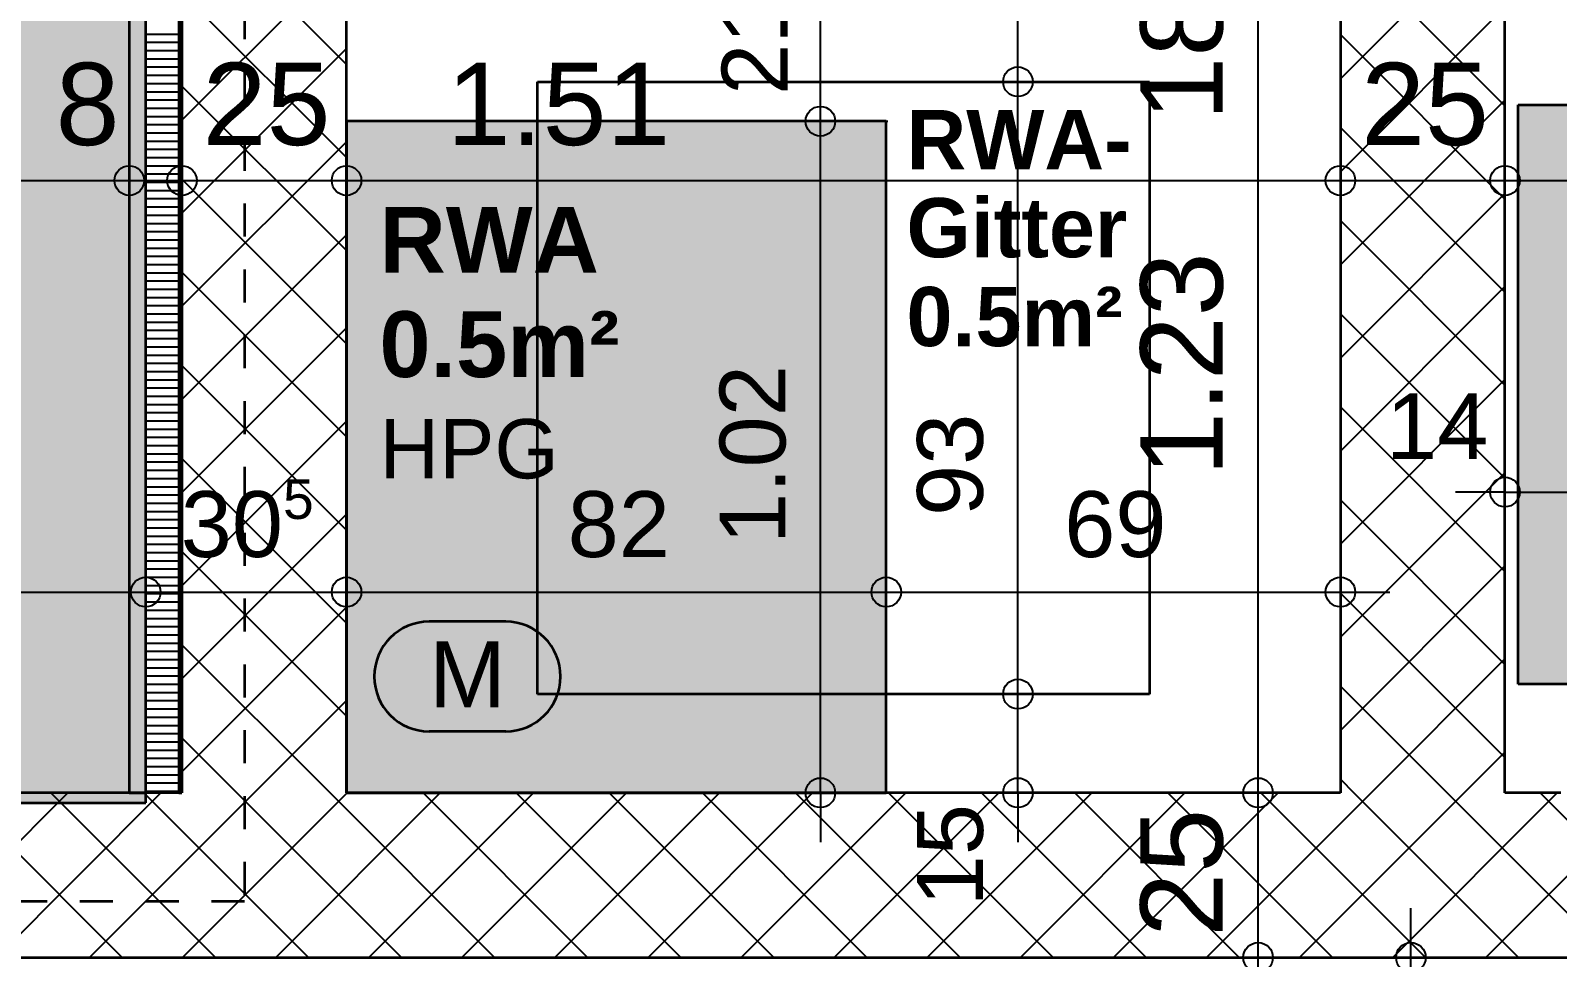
# Model space of a CAD drawing. Header units: centimetres. Extents: x 0.3 to 84.3, y 0.3 to 59.7.
# Drawn here: x 44.68 to 49.319, y 28.294 to 31.11 of the extents above; entities that cross this region are included whole.
import ezdxf

# ---------------------------------------------------------------- set-up
doc = ezdxf.new("R2010")
doc.units = ezdxf.units.CM
for name, pattern in [('AUSGEZOGEN', [0]), ('LINIE_17', [0.05, 0, -0.05]), ('RAND', [44.45, 12.7, -6.35, 12.7, -6.35, 0, -6.35]), ('VERDECKT', [9.525, 6.35, -3.175])]:
    doc.linetypes.add(name, pattern=pattern)
for name, color, linetype, lineweight in [('Bodenplatte', 7, 'AUSGEZOGEN', 35), ('Decke', 7, 'AUSGEZOGEN', 35), ('Leichtbauwaende', 7, 'AUSGEZOGEN', 35), ('Text Werkplan Ausfuehrung', 7, 'AUSGEZOGEN', 50), ('Vermassung Bodenplatte', 180, 'VERDECKT', 50), ('Vermassung Decke', 180, 'VERDECKT', 50), ('Wand Beton bewehrt', 7, 'AUSGEZOGEN', 35), ('Werkplan- Ausfuehrungsmasse', 7, 'AUSGEZOGEN', 25)]:
    doc.layers.add(name, color=color, linetype=linetype, lineweight=lineweight)
for name, color, linetype, lineweight, true_color in [('Brand Text', 7, 'AUSGEZOGEN', 35, 0x656565), ('Elektro Text', 7, 'AUSGEZOGEN', 35, 0x656565), ('Fachplaner HLK', 7, 'AUSGEZOGEN', 35, 0x656565), ('Sanitaer Vermassung', 7, 'AUSGEZOGEN', 35, 0x656565)]:
    doc.layers.add(name, color=color, linetype=linetype, lineweight=lineweight, true_color=true_color)
doc.styles.add('ARIAL', font='ARIAL.TTF')

msp = doc.modelspace()

# ---------------------------------------------------------------- hatches: boundary and pattern name
at = {"layer": 'Decke', "linetype": 'AUSGEZOGEN', "lineweight": 35, "true_color": 0xedf5de}
msp.add_hatch(color=7, dxfattribs=at).paths.add_polyline_path([(41.68, 37.664), (41.68, 28.764), (45.03, 28.764), (45.03, 35.284), (49.27, 35.284), (49.27, 31.484), (51.65, 31.484), (51.65, 37.664)])
at = {"layer": 'Decke', "linetype": 'RAND', "lineweight": 35, "true_color": 0xedf5de}
msp.add_hatch(color=7, dxfattribs=at).paths.add_polyline_path([(45.64, 30.834), (45.64, 28.794), (47.28, 28.794), (47.28, 30.834)])
at = {"layer": 'Fachplaner HLK', "linetype": 'AUSGEZOGEN', "lineweight": 35, "true_color": 0xffebeb}
msp.add_hatch(color=7, dxfattribs=at).paths.add_polyline_path([(49.2, 29.124), (49.44, 29.124), (49.44, 30.884), (49.2, 30.884)])
at = {"layer": 'Leichtbauwaende', "linetype": 'AUSGEZOGEN', "lineweight": 25}
msp.add_hatch(color=8, dxfattribs=at).paths.add_polyline_path([(44.98, 31.624), (44.98, 28.794), (45.03, 28.794), (45.03, 31.624)])

# ---------------------------------------------------------------- linework, layer by layer
at = {"layer": 'Bodenplatte', "color": 92, "linetype": 'VERDECKT', "lineweight": 35, "true_color": 0x00c600}
for p, q in [((46.22, 30.954), (48.08, 30.954)), ((46.22, 29.094), (46.22, 30.954)), ((48.08, 30.954), (48.08, 29.094)), ((48.08, 29.094), (46.22, 29.094))]:
    msp.add_line(p, q, dxfattribs=at)
at = {"layer": 'Decke', "color": 92, "linetype": 'RAND', "lineweight": 35, "true_color": 0x00c600}
for p, q in [((45.03, 28.764), (45.03, 35.284)), ((45.64, 30.834), (45.64, 28.794)), ((47.28, 30.834), (45.64, 30.834)), ((47.28, 28.794), (47.28, 30.834)), ((45.64, 28.794), (47.28, 28.794)), ((41.68, 28.764), (45.03, 28.764))]:
    msp.add_line(p, q, dxfattribs=at)
at = {"layer": 'Decke', "color": 92, "linetype": 'LINIE_17', "lineweight": 35, "true_color": 0x00c600}
for p, q in [((45.33, 34.984), (45.33, 28.464)), ((45.33, 28.464), (41.38, 28.464))]:
    msp.add_line(p, q, dxfattribs=at)
at = {"layer": 'Elektro Text', "color": 40, "linetype": 'AUSGEZOGEN', "lineweight": 35}
for p, q in [((46.1237, 29.314), (45.891, 29.314)), ((46.1237, 28.9807), (45.891, 28.9807))]:
    msp.add_line(p, q, dxfattribs=at)
for centre, start, end in [((45.891, 29.1473), 90, 270), ((46.1237, 29.1473), 270, 90)]:
    msp.add_arc(centre, 0.1667, start, end, dxfattribs=at)
at = {"layer": 'Fachplaner HLK', "color": 240, "linetype": 'VERDECKT', "lineweight": 35}
for p, q in [((49.2, 30.884), (49.44, 30.884)), ((49.2, 29.124), (49.2, 30.884)), ((49.44, 29.124), (49.2, 29.124))]:
    msp.add_line(p, q, dxfattribs=at)
at = {"layer": 'Leichtbauwaende', "color": 7, "linetype": 'AUSGEZOGEN', "lineweight": 35}
for p, q in [((44.98, 31.624), (44.98, 28.794)), ((45.03, 28.794), (45.03, 31.624)), ((45.13, 31.624), (45.13, 28.794)), ((45.14, 28.794), (45.14, 31.254)), ((44.98, 28.794), (45.03, 28.794)), ((45.13, 28.794), (45.14, 28.794))]:
    msp.add_line(p, q, dxfattribs=at)
at = {"layer": 'Leichtbauwaende', "color": 7, "linetype": 'AUSGEZOGEN', "lineweight": 25}
for p, q in [((45.03, 31.624), (45.03, 28.794)), ((45.13, 28.794), (45.13, 31.624)), ((45.03, 30.224), (45.13, 30.224)), ((45.03, 30.224), (45.13, 30.224)), ((45.03, 30.199), (45.13, 30.199)), ((45.03, 28.794), (45.13, 28.794)), ((52.1, 28.294), (41.8, 28.294))]:
    msp.add_line(p, q, dxfattribs=at)
for points in [[(45.03, 31.099), (45.13, 31.099), (45.13, 31.099)], [(45.03, 31.074), (45.13, 31.074), (45.13, 31.074)], [(45.03, 31.049), (45.13, 31.049), (45.13, 31.049)], [(45.03, 31.024), (45.13, 31.024), (45.13, 31.024)], [(45.03, 31.024), (45.13, 31.024), (45.13, 31.024)], [(45.03, 30.999), (45.13, 30.999), (45.13, 30.999)], [(45.03, 30.974), (45.13, 30.974), (45.13, 30.974)], [(45.03, 30.949), (45.13, 30.949), (45.13, 30.949)], [(45.03, 30.924), (45.13, 30.924), (45.13, 30.924)], [(45.03, 30.924), (45.13, 30.924), (45.13, 30.924)], [(45.03, 30.899), (45.13, 30.899), (45.13, 30.899)], [(45.03, 30.874), (45.13, 30.874), (45.13, 30.874)], [(45.03, 30.849), (45.13, 30.849), (45.13, 30.849)], [(45.03, 30.824), (45.13, 30.824), (45.13, 30.824)], [(45.03, 30.824), (45.13, 30.824), (45.13, 30.824)], [(45.03, 30.799), (45.13, 30.799), (45.13, 30.799)], [(45.03, 30.774), (45.13, 30.774), (45.13, 30.774)], [(45.03, 30.749), (45.13, 30.749), (45.13, 30.749)], [(45.03, 30.724), (45.13, 30.724), (45.13, 30.724)], [(45.03, 30.724), (45.13, 30.724), (45.13, 30.724)], [(45.03, 30.699), (45.13, 30.699), (45.13, 30.699)], [(45.03, 30.674), (45.13, 30.674), (45.13, 30.674)], [(45.03, 30.649), (45.13, 30.649), (45.13, 30.649)], [(45.03, 30.624), (45.13, 30.624), (45.13, 30.624)], [(45.03, 30.624), (45.13, 30.624), (45.13, 30.624)], [(45.03, 30.599), (45.13, 30.599), (45.13, 30.599)], [(45.03, 30.574), (45.13, 30.574), (45.13, 30.574)], [(45.03, 30.549), (45.13, 30.549), (45.13, 30.549)], [(45.03, 30.524), (45.13, 30.524), (45.13, 30.524)], [(45.03, 30.524), (45.13, 30.524), (45.13, 30.524)], [(45.03, 30.499), (45.13, 30.499), (45.13, 30.499)], [(45.03, 30.474), (45.03, 30.474), (45.13, 30.474), (45.13, 30.474)], [(45.03, 30.449), (45.03, 30.449), (45.13, 30.449), (45.13, 30.449)], [(45.03, 30.424), (45.03, 30.424), (45.13, 30.424), (45.13, 30.424)], [(45.03, 30.424), (45.03, 30.424), (45.13, 30.424), (45.13, 30.424)], [(45.03, 30.399), (45.03, 30.399), (45.13, 30.399), (45.13, 30.399)], [(45.03, 30.374), (45.03, 30.374), (45.13, 30.374), (45.13, 30.374)], [(45.03, 30.349), (45.03, 30.349), (45.13, 30.349), (45.13, 30.349)], [(45.03, 30.324), (45.03, 30.324), (45.13, 30.324), (45.13, 30.324)], [(45.03, 30.324), (45.03, 30.324), (45.13, 30.324), (45.13, 30.324)], [(45.03, 30.299), (45.03, 30.299), (45.13, 30.299), (45.13, 30.299)], [(45.03, 30.274), (45.03, 30.274), (45.13, 30.274), (45.13, 30.274)], [(45.03, 30.249), (45.03, 30.249), (45.13, 30.249), (45.13, 30.249)], [(45.03, 30.174), (45.03, 30.174), (45.13, 30.174), (45.13, 30.174)], [(45.03, 30.149), (45.03, 30.149), (45.13, 30.149), (45.13, 30.149)], [(45.03, 30.124), (45.03, 30.124), (45.13, 30.124), (45.13, 30.124)], [(45.03, 30.124), (45.03, 30.124), (45.13, 30.124), (45.13, 30.124)], [(45.03, 30.099), (45.03, 30.099), (45.13, 30.099), (45.13, 30.099)], [(45.03, 30.074), (45.03, 30.074), (45.13, 30.074), (45.13, 30.074)], [(45.03, 30.049), (45.03, 30.049), (45.13, 30.049), (45.13, 30.049)], [(45.03, 30.024), (45.03, 30.024), (45.13, 30.024), (45.13, 30.024)], [(45.03, 30.024), (45.03, 30.024), (45.13, 30.024), (45.13, 30.024)], [(45.03, 29.999), (45.03, 29.999), (45.13, 29.999), (45.13, 29.999)], [(45.03, 29.974), (45.03, 29.974), (45.13, 29.974), (45.13, 29.974)], [(45.03, 29.949), (45.03, 29.949), (45.13, 29.949), (45.13, 29.949)], [(45.03, 29.924), (45.03, 29.924), (45.13, 29.924)], [(45.03, 29.924), (45.03, 29.924), (45.13, 29.924)], [(45.03, 29.899), (45.03, 29.899), (45.13, 29.899)], [(45.03, 29.874), (45.03, 29.874), (45.13, 29.874)], [(45.03, 29.849), (45.03, 29.849), (45.13, 29.849)], [(45.03, 29.824), (45.03, 29.824), (45.13, 29.824)], [(45.03, 29.824), (45.03, 29.824), (45.13, 29.824)], [(45.03, 29.799), (45.03, 29.799), (45.13, 29.799)], [(45.03, 29.774), (45.03, 29.774), (45.13, 29.774)], [(45.03, 29.749), (45.03, 29.749), (45.13, 29.749)], [(45.03, 29.724), (45.03, 29.724), (45.13, 29.724)], [(45.03, 29.724), (45.03, 29.724), (45.13, 29.724)], [(45.03, 29.699), (45.03, 29.699), (45.13, 29.699)], [(45.03, 29.674), (45.03, 29.674), (45.13, 29.674)], [(45.03, 29.649), (45.03, 29.649), (45.13, 29.649)], [(45.03, 29.624), (45.03, 29.624), (45.13, 29.624)], [(45.03, 29.624), (45.03, 29.624), (45.13, 29.624)], [(45.03, 29.599), (45.03, 29.599), (45.13, 29.599)], [(45.03, 29.574), (45.03, 29.574), (45.13, 29.574)], [(45.03, 29.549), (45.03, 29.549), (45.13, 29.549)], [(45.03, 29.524), (45.03, 29.524), (45.13, 29.524)], [(45.03, 29.524), (45.03, 29.524), (45.13, 29.524)], [(45.03, 29.499), (45.03, 29.499), (45.13, 29.499)], [(45.03, 29.474), (45.03, 29.474), (45.13, 29.474)], [(45.03, 29.449), (45.03, 29.449), (45.13, 29.449)], [(45.03, 29.424), (45.03, 29.424), (45.13, 29.424)], [(45.03, 29.424), (45.03, 29.424), (45.13, 29.424)], [(45.03, 29.399), (45.03, 29.399), (45.13, 29.399)], [(45.03, 29.374), (45.03, 29.374), (45.13, 29.374)], [(45.03, 29.349), (45.03, 29.349), (45.13, 29.349)], [(45.03, 29.324), (45.03, 29.324), (45.13, 29.324)], [(45.03, 29.324), (45.03, 29.324), (45.13, 29.324)], [(45.03, 29.299), (45.03, 29.299), (45.13, 29.299)], [(45.03, 29.274), (45.03, 29.274), (45.13, 29.274)], [(45.03, 29.249), (45.03, 29.249), (45.13, 29.249)], [(45.03, 29.224), (45.03, 29.224), (45.13, 29.224)], [(45.03, 29.224), (45.03, 29.224), (45.13, 29.224)], [(45.03, 29.199), (45.03, 29.199), (45.13, 29.199)], [(45.03, 29.174), (45.03, 29.174), (45.13, 29.174)], [(45.03, 29.149), (45.03, 29.149), (45.13, 29.149)], [(45.03, 29.124), (45.03, 29.124), (45.13, 29.124)], [(45.03, 29.124), (45.03, 29.124), (45.13, 29.124)], [(45.03, 29.099), (45.03, 29.099), (45.13, 29.099)], [(45.03, 29.074), (45.03, 29.074), (45.13, 29.074)], [(45.03, 29.049), (45.03, 29.049), (45.13, 29.049)], [(45.03, 29.024), (45.03, 29.024), (45.13, 29.024)], [(45.03, 29.024), (45.03, 29.024), (45.13, 29.024)], [(45.03, 28.999), (45.03, 28.999), (45.13, 28.999)], [(45.03, 28.974), (45.03, 28.974), (45.13, 28.974)], [(45.03, 28.949), (45.03, 28.949), (45.13, 28.949)], [(45.03, 28.924), (45.03, 28.924), (45.13, 28.924)], [(45.03, 28.924), (45.03, 28.924), (45.13, 28.924)], [(45.03, 28.899), (45.03, 28.899), (45.13, 28.899)], [(45.03, 28.874), (45.03, 28.874), (45.13, 28.874)], [(45.03, 28.849), (45.03, 28.849), (45.13, 28.849)], [(45.03, 28.824), (45.03, 28.824), (45.13, 28.824)], [(45.03, 28.824), (45.03, 28.824), (45.13, 28.824)], [(45.03, 28.799), (45.03, 28.799), (45.13, 28.799)]]:
    msp.add_lwpolyline(points, dxfattribs=at)
at = {"layer": 'Sanitaer Vermassung', "color": 240, "linetype": 'AUSGEZOGEN', "lineweight": 25}
for q in [(49.16, 29.8577), (49.01, 29.7077), (49.16, 29.5577), (49.16, 29.7077), (49.44, 29.7077)]:
    msp.add_line((49.16, 29.7077), q, dxfattribs=at)
msp.add_circle((49.16, 29.7077), 0.045, dxfattribs=at)
at = {"layer": 'Vermassung Bodenplatte', "color": 92, "linetype": 'AUSGEZOGEN', "lineweight": 25, "true_color": 0x00c600}
for p, q in [((47.68, 30.954), (47.68, 31.254)), ((47.68, 30.954), (47.53, 30.954)), ((47.68, 30.954), (47.83, 30.954)), ((47.68, 30.954), (47.68, 30.954)), ((47.68, 29.094), (47.68, 30.954)), ((47.68, 29.094), (47.53, 29.094)), ((47.68, 29.094), (47.83, 29.094)), ((47.68, 29.094), (47.68, 29.094)), ((47.68, 28.794), (47.68, 29.094)), ((47.68, 28.794), (47.53, 28.794)), ((47.68, 28.794), (47.83, 28.794)), ((47.68, 28.794), (47.68, 28.794)), ((47.68, 28.794), (47.68, 28.644))]:
    msp.add_line(p, q, dxfattribs=at)
for centre in [(47.68, 30.954), (47.68, 29.094), (47.68, 28.794)]:
    msp.add_circle(centre, 0.045, dxfattribs=at)
at = {"layer": 'Vermassung Decke', "color": 92, "linetype": 'AUSGEZOGEN', "lineweight": 25, "true_color": 0x00c600}
for p, q in [((47.08, 30.834), (47.08, 31.254)), ((47.08, 30.834), (46.93, 30.834)), ((47.08, 30.834), (47.23, 30.834)), ((47.08, 30.834), (47.285, 30.834)), ((47.08, 28.794), (47.08, 30.834)), ((45.03, 29.404), (45.03, 29.554)), ((45.64, 29.404), (45.64, 29.554)), ((47.28, 29.404), (47.28, 29.554)), ((48.66, 29.404), (48.66, 29.554)), ((41.78, 29.404), (45.03, 29.404)), ((45.03, 29.404), (45.03, 29.254)), ((45.03, 29.404), (45.03, 29.404)), ((45.03, 29.404), (45.64, 29.404)), ((45.64, 29.404), (45.64, 29.254)), ((45.64, 29.404), (45.64, 29.194)), ((45.64, 29.404), (47.28, 29.404)), ((47.28, 29.404), (47.28, 29.254)), ((47.28, 29.404), (47.28, 29.194)), ((47.28, 29.404), (48.66, 29.404)), ((48.66, 29.404), (48.66, 29.254)), ((48.66, 29.404), (48.66, 29.404)), ((48.66, 29.404), (48.81, 29.404)), ((47.08, 28.794), (46.93, 28.794)), ((47.08, 28.794), (47.23, 28.794)), ((47.08, 28.794), (47.285, 28.794)), ((47.08, 28.794), (47.08, 28.644)), ((48.874, 28.294), (48.874, 28.444)), ((48.874, 28.294), (48.724, 28.294)), ((48.874, 28.294), (49.024, 28.294)), ((48.874, 28.294), (48.874, 28.294)), ((48.874, 26.574), (48.874, 28.294))]:
    msp.add_line(p, q, dxfattribs=at)
for centre in [(47.08, 30.834), (45.03, 29.404), (45.64, 29.404), (47.28, 29.404), (48.66, 29.404), (47.08, 28.794), (48.874, 28.294)]:
    msp.add_circle(centre, 0.045, dxfattribs=at)
at = {"layer": 'Wand Beton bewehrt', "color": 7, "linetype": 'AUSGEZOGEN', "lineweight": 35}
for p, q in [((45.14, 31.254), (45.14, 28.794)), ((45.64, 28.794), (45.64, 31.254)), ((48.66, 31.254), (48.66, 28.794)), ((49.16, 28.794), (49.16, 31.184)), ((44.98, 28.794), (41.78, 28.794)), ((45.03, 28.794), (44.98, 28.794)), ((45.13, 28.794), (45.03, 28.794)), ((45.14, 28.794), (45.13, 28.794)), ((48.66, 28.794), (45.64, 28.794)), ((49.33, 28.794), (49.16, 28.794)), ((41.8, 28.294), (52.1, 28.294))]:
    msp.add_line(p, q, dxfattribs=at)
at = {"layer": 'Wand Beton bewehrt', "color": 7, "linetype": 'AUSGEZOGEN', "lineweight": 25}
for p, q in [((45.14, 30.8376), (45.5564, 31.254)), ((45.3926, 31.254), (45.64, 31.0066)), ((48.66, 30.9634), (48.9506, 31.254)), ((48.7868, 31.254), (49.16, 30.8808)), ((45.14, 31.2238), (45.64, 30.7238)), ((48.66, 30.6806), (49.16, 31.1806)), ((48.66, 31.0979), (49.16, 30.5979)), ((45.14, 30.5547), (45.64, 31.0547)), ((45.14, 30.941), (45.64, 30.441)), ((48.66, 30.3978), (49.16, 30.8978)), ((48.66, 30.8151), (49.16, 30.3151)), ((45.14, 30.2719), (45.64, 30.7719)), ((45.14, 30.6581), (45.64, 30.1581)), ((48.66, 30.1149), (49.16, 30.6149)), ((48.66, 30.5322), (49.16, 30.0322)), ((45.14, 29.989), (45.64, 30.489)), ((45.14, 30.3753), (45.64, 29.8753)), ((48.66, 29.8321), (49.16, 30.3321)), ((45.14, 29.7062), (45.64, 30.2062)), ((48.66, 30.2494), (49.16, 29.7494)), ((45.14, 30.0924), (45.64, 29.5924)), ((48.66, 29.5492), (49.16, 30.0492)), ((48.66, 29.9665), (49.16, 29.4665)), ((45.14, 29.4233), (45.64, 29.9233)), ((45.14, 29.8096), (45.64, 29.3096)), ((48.66, 29.2664), (49.16, 29.7664)), ((48.66, 29.6837), (49.16, 29.1837)), ((45.14, 29.1405), (45.64, 29.6405)), ((45.14, 29.5267), (45.64, 29.0267)), ((48.66, 28.9835), (49.16, 29.4835)), ((48.66, 29.4009), (49.16, 28.9009)), ((45.14, 28.8577), (45.64, 29.3577)), ((45.14, 29.2439), (45.5899, 28.794)), ((48.7533, 28.794), (49.16, 29.2007)), ((48.66, 29.118), (48.984, 28.794)), ((45.3592, 28.794), (45.64, 29.0748)), ((45.14, 28.9611), (45.3071, 28.794)), ((49.0361, 28.794), (49.16, 28.9179)), ((48.66, 28.8352), (48.7012, 28.794)), ((44.2935, 28.294), (44.7935, 28.794)), ((44.9585, 28.294), (44.4585, 28.794)), ((44.5763, 28.294), (45.0763, 28.794)), ((45.2414, 28.294), (44.7414, 28.794)), ((44.8592, 28.294), (45.3592, 28.794)), ((45.5242, 28.294), (45.0242, 28.794)), ((45.142, 28.294), (45.642, 28.794)), ((45.8071, 28.294), (45.3071, 28.794)), ((45.4249, 28.294), (45.9249, 28.794)), ((46.0899, 28.294), (45.5899, 28.794)), ((45.7077, 28.294), (46.2077, 28.794)), ((46.3727, 28.294), (45.8727, 28.794)), ((45.9906, 28.294), (46.4906, 28.794)), ((46.6556, 28.294), (46.1556, 28.794)), ((46.2734, 28.294), (46.7734, 28.794)), ((46.9384, 28.294), (46.4384, 28.794)), ((46.5562, 28.294), (47.0562, 28.794)), ((47.2213, 28.294), (46.7213, 28.794)), ((46.8391, 28.294), (47.3391, 28.794)), ((47.5041, 28.294), (47.0041, 28.794)), ((47.1219, 28.294), (47.6219, 28.794)), ((47.787, 28.294), (47.287, 28.794)), ((47.4048, 28.294), (47.9048, 28.794)), ((48.0698, 28.294), (47.5698, 28.794)), ((47.6876, 28.294), (48.1876, 28.794)), ((48.3526, 28.294), (47.8526, 28.794)), ((47.9705, 28.294), (48.4705, 28.794)), ((48.6355, 28.294), (48.1355, 28.794)), ((48.2533, 28.294), (48.7533, 28.794)), ((48.9183, 28.294), (48.4183, 28.794)), ((48.5361, 28.294), (49.0361, 28.794)), ((49.2012, 28.294), (48.7012, 28.794)), ((48.819, 28.294), (49.319, 28.794)), ((49.484, 28.294), (48.984, 28.794)), ((49.1018, 28.294), (49.6018, 28.794)), ((49.7669, 28.294), (49.2669, 28.794))]:
    msp.add_line(p, q, dxfattribs=at)
at = {"layer": 'Werkplan- Ausfuehrungsmasse', "color": 7, "linetype": 'AUSGEZOGEN', "lineweight": 25}
for p, q in [((48.41, 28.794), (48.41, 31.254)), ((44.98, 30.654), (44.98, 30.804)), ((45.14, 30.654), (45.14, 30.804)), ((45.64, 30.654), (45.64, 30.804)), ((48.66, 30.654), (48.66, 30.804)), ((49.16, 30.654), (49.16, 30.804)), ((41.78, 30.654), (44.98, 30.654)), ((44.98, 30.654), (44.98, 30.504)), ((44.98, 30.654), (44.98, 30.654)), ((44.98, 30.654), (45.14, 30.654)), ((45.14, 30.654), (45.14, 30.504)), ((45.14, 30.654), (45.14, 30.654)), ((45.14, 30.654), (45.64, 30.654)), ((45.64, 30.654), (45.64, 30.504)), ((45.64, 30.654), (45.64, 30.654)), ((45.64, 30.654), (48.66, 30.654)), ((48.66, 30.654), (48.66, 30.504)), ((48.66, 30.654), (48.66, 30.654)), ((48.66, 30.654), (49.16, 30.654)), ((49.16, 30.654), (49.16, 30.504)), ((49.16, 30.654), (49.16, 30.654)), ((49.16, 30.654), (51.82, 30.654)), ((48.41, 28.794), (48.26, 28.794)), ((48.41, 28.794), (48.56, 28.794)), ((48.41, 28.794), (48.41, 28.794)), ((48.41, 28.294), (48.41, 28.794)), ((48.41, 28.294), (48.26, 28.294)), ((48.41, 28.294), (48.56, 28.294)), ((48.41, 28.294), (48.41, 28.294)), ((48.41, 28.094), (48.41, 28.294))]:
    msp.add_line(p, q, dxfattribs=at)
for centre in [(44.98, 30.654), (45.14, 30.654), (45.64, 30.654), (48.66, 30.654), (49.16, 30.654), (48.41, 28.794), (48.41, 28.294)]:
    msp.add_circle(centre, 0.045, dxfattribs=at)

# ---------------------------------------------------------------- texts
at = {"layer": 'Brand Text', "color": 240, "linetype": 'AUSGEZOGEN', "lineweight": 35, "attachment_point": 7, "style": 'ARIAL'}
for s, insert, char_height, width in [('\\fArial|i0|b1|c0|p0;RWA-', (47.3414, 30.6883), 0.18, 0.09), ('\\fArial|i0|b1|c0|p0;Gitter', (47.3414, 30.4183), 0.18, 0.09), ('\\fArial|i0|b1|c0|p0;RWA', (45.74, 30.374), 0.2, 0.1), ('\\fArial|i0|b1|c0|p0;0.5m²', (47.3414, 30.1483), 0.18, 0.09), ('\\fArial|i0|b1|c0|p0;0.5m²', (45.74, 30.054), 0.2, 0.1)]:
    msp.add_mtext(s, dxfattribs=dict(at, insert=insert, char_height=char_height, width=width))
at = {"layer": 'Elektro Text', "color": 40, "linetype": 'AUSGEZOGEN', "lineweight": 35, "insert": (45.891, 29.054), "char_height": 0.2, "width": 0.1, "attachment_point": 7, "style": 'ARIAL'}
msp.add_mtext('M', dxfattribs=at)
at = {"layer": 'Sanitaer Vermassung', "color": 240, "linetype": 'AUSGEZOGEN', "lineweight": 35, "insert": (48.7985, 29.8077), "char_height": 0.2, "width": 0.1, "attachment_point": 7, "style": 'ARIAL'}
msp.add_mtext('14', dxfattribs=at)
at = {"layer": 'Text Werkplan Ausfuehrung', "color": 7, "linetype": 'AUSGEZOGEN', "lineweight": 35, "insert": (45.74, 29.7467), "char_height": 0.18, "width": 0.09, "attachment_point": 7, "style": 'ARIAL'}
msp.add_mtext('HPG', dxfattribs=at)
at = {"layer": 'Vermassung Bodenplatte', "color": 92, "linetype": 'AUSGEZOGEN', "lineweight": 35, "true_color": 0x00c600, "char_height": 0.2, "width": 0.1, "attachment_point": 7, "rotation": 90, "style": 'ARIAL'}
for s, insert in [('93', (47.5765, 29.635)), ('15', (47.5766, 28.4494))]:
    msp.add_mtext(s, dxfattribs=dict(at, insert=insert))
at = {"layer": 'Vermassung Decke', "color": 92, "linetype": 'AUSGEZOGEN', "lineweight": 35, "true_color": 0x00c600, "char_height": 0.2, "width": 0.1, "attachment_point": 7, "rotation": 90, "style": 'ARIAL'}
for s, insert in [('21', (46.98, 30.9143)), ('1.02', (46.9766, 29.5495))]:
    msp.add_mtext(s, dxfattribs=dict(at, insert=insert))
at = {"layer": 'Vermassung Decke', "color": 92, "linetype": 'AUSGEZOGEN', "lineweight": 35, "true_color": 0x00c600, "attachment_point": 7, "style": 'ARIAL'}
for s, insert, char_height, width in [('5', (45.4471, 29.6242), 0.12, 0.06), ('30', (45.1363, 29.5075), 0.2, 0.1), ('82', (46.312, 29.5074), 0.2, 0.1), ('69', (47.8207, 29.5074), 0.2, 0.1)]:
    msp.add_mtext(s, dxfattribs=dict(at, insert=insert, char_height=char_height, width=width))
at = {"layer": 'Werkplan- Ausfuehrungsmasse', "color": 7, "linetype": 'AUSGEZOGEN', "lineweight": 50, "char_height": 0.25, "width": 0.125, "attachment_point": 7, "rotation": 90, "style": 'ARIAL'}
for s, insert in [('18', (48.3057, 30.8359)), ('1.23', (48.3056, 29.7561)), ('25', (48.3057, 28.3568))]:
    msp.add_mtext(s, dxfattribs=dict(at, insert=insert))
at = {"layer": 'Werkplan- Ausfuehrungsmasse', "color": 7, "linetype": 'AUSGEZOGEN', "lineweight": 50, "char_height": 0.25, "width": 0.125, "attachment_point": 7, "style": 'ARIAL'}
for s, insert in [('8', (44.7561, 30.7583)), ('25', (45.2028, 30.7583)), ('1.51', (45.9446, 30.7583)), ('25', (48.7228, 30.7583))]:
    msp.add_mtext(s, dxfattribs=dict(at, insert=insert))

doc.saveas('drawing.dxf')
